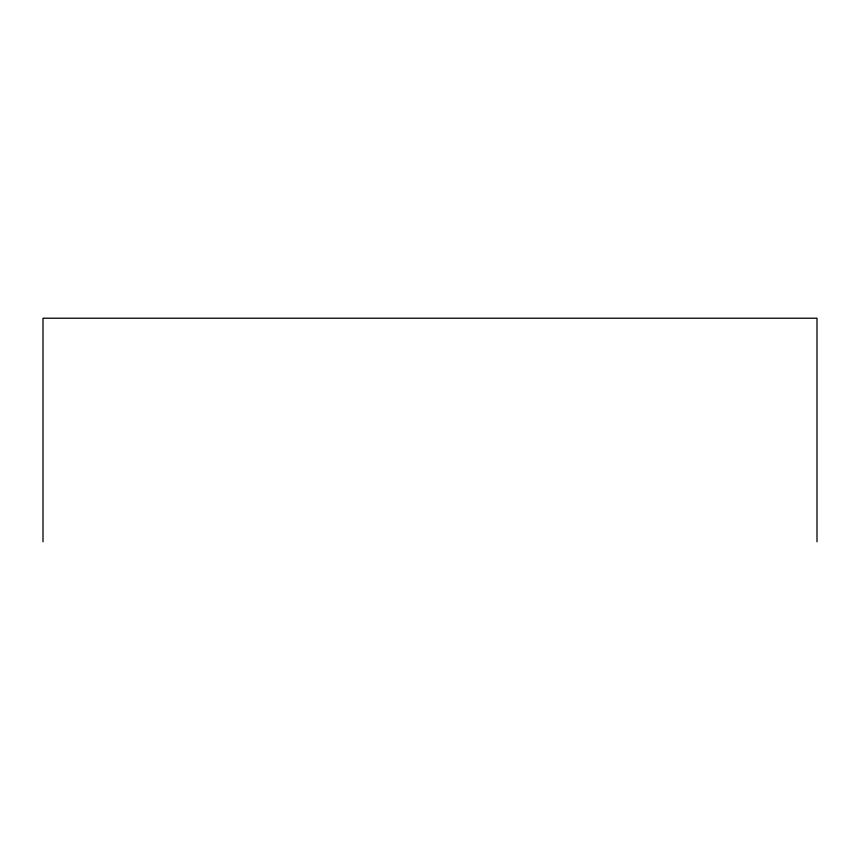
<?xml version="1.0" encoding="UTF-8"?>
<svg xmlns="http://www.w3.org/2000/svg" width="860" height="860" viewBox="0 0 860 860"><rect width="100%" height="100%" fill="white"/><g stroke="black" fill="none" stroke-linecap="round" stroke-linejoin="round"><path stroke-width="1.29" d="M817 541.779L817 318.221L43 318.221L43 541.779"/></g></svg>
